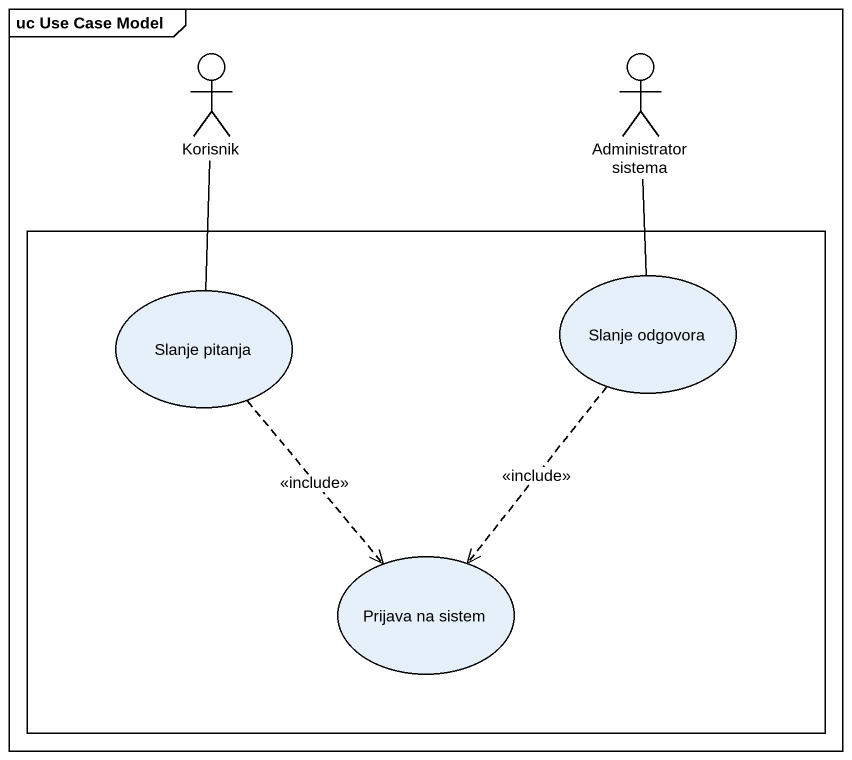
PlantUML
@startuml
mainframe uc Use Case Model
actor Korisnik
actor "Administrator sistema" as Administrator_sistema
rectangle " " as rectangle1 {
  usecase "Slanje pitanja" as Slanje_pitanja
  usecase "Slanje odgovora" as Slanje_odgovora
  usecase "Prijava na sistem" as Prijava_na_sistem
}
Korisnik -- Slanje_pitanja
Administrator_sistema -- Slanje_odgovora
Slanje_pitanja ..> Prijava_na_sistem : <<include>>
Slanje_odgovora ..> Prijava_na_sistem : <<include>>
@enduml
